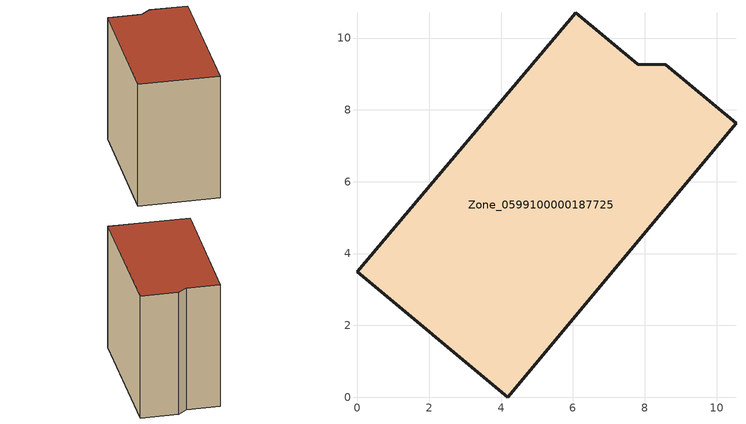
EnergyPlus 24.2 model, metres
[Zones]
Zone_0599100000187725
 floor ground (C_G): 0,3.49 6.08,10.7 7.8,9.27 8.58,9.26 10.54,7.63 4.18,0 z0
 wall outside (C_F): 8.58,9.26 7.8,9.27 6.08,10.7 0,3.49 4.18,0 10.54,7.63 8.58,9.26 z0:8.91
 roof outside (C_R): 0,3.49 4.18,0 10.54,7.63 8.58,9.26 7.8,9.27 6.08,10.7 z8.91
[BUILDING]
Pand.0599100000187725: North Axis=0; Terrain=City; Loads Convergence Tolerance Value=0.04; Temperature Convergence Tolerance Value=0.4; Solar Distribution=FullExterior; Maximum Number of Warmup Days=25; Minimum Number of Warmup Days=1
[Site:Location]
Rotterdam.The.Hague.AP_ZH_NLD Design_Conditions: Latitude=51.96; Longitude=4.45; Time Zone=1; Elevation=-4.5
[SITE:GROUNDTEMPERATURE:BUILDINGSURFACE]
18, 18, 18, 18, 18, 18, 18, 18, 18, 18, 18, 18
[MATERIAL] Thermal Absorptance=0.9; Solar Absorptance=0.7; Visible Absorptance=0.7
Name | Roughness | Thickness | Conductivity | Density | Specific Heat
G.TI.1946 | MediumSmooth | 0.15 | 1 | 540 | 1210
F.TI.1946 | Rough | 0.3 | 0.857143 | 1920 | 840
R.TI.1946 | MediumRough | 0.2 | 0.1 | 1500 | 1000
[CONSTRUCTION]
C_G: G.TI.1946
C_F: F.TI.1946
C_R: R.TI.1946
[ZONE]
Zone_0599100000187725: Type=1; Multiplier=1; Ceiling Height=Autocalculate; Volume=Autocalculate; Floor Area=autocalculate; Part of Total Floor Area=Yes
[ZONEINFILTRATION:DESIGNFLOWRATE]
Infil_Zone_0599100000187725: Zone or ZoneList or Space or SpaceList=Zone_0599100000187725; Schedule=AlwaysOn; Design Flow Rate Calculation Method=Flow/Area; Flow Rate per Floor Area=0.003; Constant Term Coefficient=1; Temperature Term Coefficient=0; Velocity Term Coefficient=0; Velocity Squared Term Coefficient=0
[HVACTEMPLATE:ZONE:IDEALLOADSAIRSYSTEM]
Zone_0599100000187725: Maximum Heating Supply Air Temperature=50; Minimum Cooling Supply Air Temperature=13; Maximum Heating Supply Air Humidity Ratio=0.0156; Minimum Cooling Supply Air Humidity Ratio=0.0077; Heating Limit=NoLimit; Cooling Limit=NoLimit; Dehumidification Control Type=ConstantSensibleHeatRatio; Cooling Sensible Heat Ratio=0.7; Dehumidification Setpoint=60; Humidification Control Type=None; Humidification Setpoint=30; Outdoor Air Method=None; Outdoor Air Flow Rate per Person=0.00944; Outdoor Air Flow Rate per Zone Floor Area=0; Outdoor Air Flow Rate per Zone=0; Demand Controlled Ventilation Type=None; Outdoor Air Economizer Type=NoEconomizer; Heat Recovery Type=None; Sensible Heat Recovery Effectiveness=0.7; Latent Heat Recovery Effectiveness=0.65
[ZONECONTROL:THERMOSTAT]
ThermostatControl_Zone_0599100000187725: Zone or ZoneList=Zone_0599100000187725; Control Type Schedule=DualSetpointControlType; Control 1=Thermostat_Zone_0599100000187725; Temperature Difference Between Cutout And Setpoint=0
[THERMOSTATSETPOINT:DUALSETPOINT]
Thermostat_Zone_0599100000187725: Heating Setpoint Temperature Schedule=HeatingSetpoint_Zone_0599100000187725; Cooling Setpoint Temperature Schedule=CoolingSetpoint_Zone_0599100000187725
[SCHEDULE:COMPACT]
HeatingSetpoint_Zone_0599100000187725: Through: 12/31, For: AllDays, Until: 24:00, 21
CoolingSetpoint_Zone_0599100000187725: Through: 12/31, For: AllDays, Until: 24:00, 24
DualSetpointControlType: Through: 12/31, For: AllDays, Until: 24:00, 4
AlwaysOn: Through: 12/31, For: AllDays, Until: 24:00, 1
